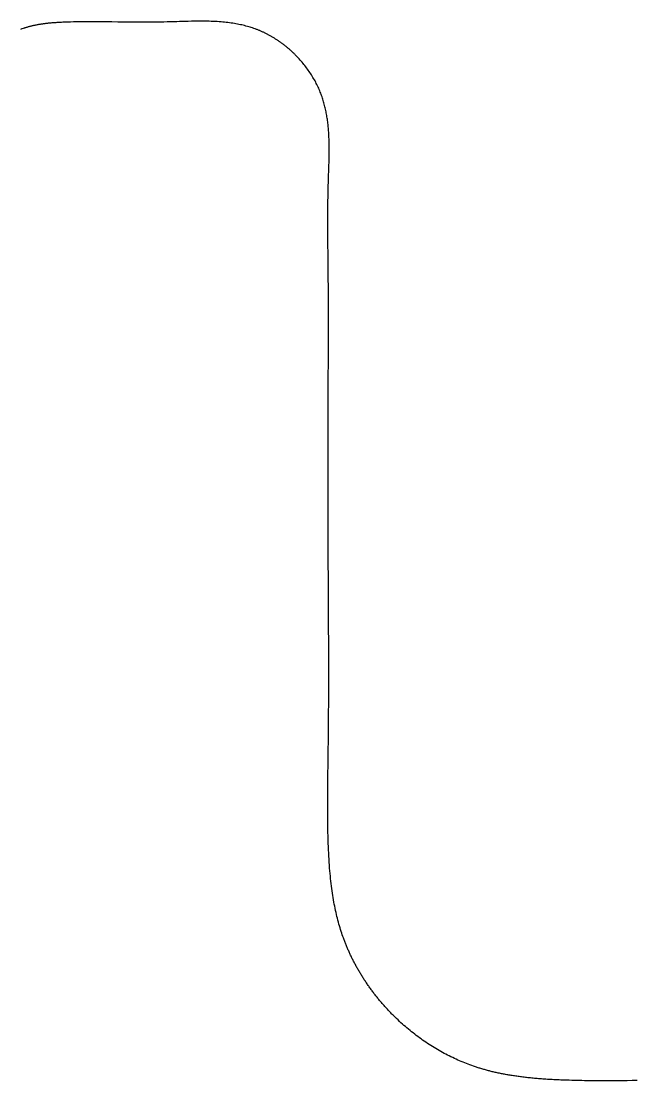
# Model space of a CAD drawing. Header units: millimetres. Extents: x -9 to 276, y -90 to 14.
# Drawn here: x 182.725 to 185.475, y 9.247 to 13.998 of the extents above; entities that cross this region are included whole.
import ezdxf

# ---------------------------------------------------------------- set-up
doc = ezdxf.new("R2010")
doc.units = ezdxf.units.MM
doc.layers.add('BLACK', color=7, linetype='CONTINUOUS')

msp = doc.modelspace()

# ---------------------------------------------------------------- linework, layer by layer
at = {"layer": 'BLACK', "linetype": 'Continuous'}
for p, q in [((182.73862, 13.966466), (182.73318, 13.964673)), ((182.739196, 13.966651), (182.73862, 13.966466)), ((182.741961, 13.967526), (182.739196, 13.966651)), ((182.744732, 13.968381), (182.741961, 13.967526)), ((182.747544, 13.969228), (182.744732, 13.968381)), ((182.750362, 13.970055), (182.747544, 13.969228)), ((182.753222, 13.970873), (182.750362, 13.970055)), ((182.756087, 13.971672), (182.753222, 13.970873)), ((182.758998, 13.972463), (182.756087, 13.971672)), ((182.761914, 13.973234), (182.758998, 13.972463)), ((182.764878, 13.973996), (182.761914, 13.973234)), ((182.767848, 13.974739), (182.764878, 13.973996)), ((182.770868, 13.975473), (182.767848, 13.974739)), ((182.773893, 13.976188), (182.770868, 13.975473)), ((182.776973, 13.976894), (182.773893, 13.976188)), ((182.780057, 13.977581), (182.776973, 13.976894)), ((182.783199, 13.978259), (182.780057, 13.977581)), ((182.786346, 13.978918), (182.783199, 13.978259)), ((182.789555, 13.979569), (182.786346, 13.978918)), ((182.792768, 13.9802), (182.789555, 13.979569)), ((182.796047, 13.980823), (182.792768, 13.9802)), ((182.799332, 13.981426), (182.796047, 13.980823)), ((182.802687, 13.982021), (182.799332, 13.981426)), ((182.806046, 13.982596), (182.802687, 13.982021)), ((182.809482, 13.983163), (182.806046, 13.982596)), ((182.812923, 13.983711), (182.809482, 13.983163)), ((182.816447, 13.98425), (182.812923, 13.983711)), ((182.819976, 13.98477), (182.816447, 13.98425)), ((182.823595, 13.985282), (182.819976, 13.98477)), ((182.827218, 13.985774), (182.823595, 13.985282)), ((182.830941, 13.986258), (182.827218, 13.985774)), ((182.834668, 13.986723), (182.830941, 13.986258)), ((182.838505, 13.98718), (182.834668, 13.986723)), ((182.842347, 13.987617), (182.838505, 13.98718)), ((182.846311, 13.988046), (182.842347, 13.987617)), ((182.85028, 13.988456), (182.846311, 13.988046)), ((182.854387, 13.988858), (182.85028, 13.988456)), ((182.858497, 13.98924), (182.854387, 13.988858)), ((182.862767, 13.989616), (182.858497, 13.98924)), ((182.86704, 13.989971), (182.862767, 13.989616)), ((182.871497, 13.99032), (182.86704, 13.989971)), ((182.875958, 13.990648), (182.871497, 13.99032)), ((182.880638, 13.990972), (182.875958, 13.990648)), ((182.885321, 13.991274), (182.880638, 13.990972)), ((182.890271, 13.991571), (182.885321, 13.991274)), ((182.895224, 13.991848), (182.890271, 13.991571)), ((182.900518, 13.992122), (182.895224, 13.991848)), ((182.905813, 13.992374), (182.900518, 13.992122)), ((182.911566, 13.992625), (182.905813, 13.992374)), ((182.917321, 13.992855), (182.911566, 13.992625)), ((182.923757, 13.993088), (182.917321, 13.992855)), ((182.930193, 13.993298), (182.923757, 13.993088)), ((182.937877, 13.993524), (182.930193, 13.993298)), ((182.945556, 13.993725), (182.937877, 13.993524)), ((182.958908, 13.994026), (182.945556, 13.993725)), ((182.972244, 13.994271), (182.958908, 13.994026)), ((182.985566, 13.994461), (182.972244, 13.994271)), ((182.998874, 13.994602), (182.985566, 13.994461)), ((183.01217, 13.994698), (182.998874, 13.994602)), ((183.025456, 13.994751), (183.01217, 13.994698)), ((183.038732, 13.994766), (183.025456, 13.994751)), ((183.052, 13.994747), (183.038732, 13.994766)), ((183.065261, 13.994697), (183.052, 13.994747)), ((183.078517, 13.994621), (183.065261, 13.994697)), ((183.091769, 13.994522), (183.078517, 13.994621)), ((183.105018, 13.994403), (183.091769, 13.994522)), ((183.131514, 13.994124), (183.105018, 13.994403)), ((183.158015, 13.993814), (183.131514, 13.994124)), ((183.180294, 13.993553), (183.158015, 13.993814)), ((183.210744, 13.993228), (183.180294, 13.993553)), ((183.235862, 13.993018), (183.210744, 13.993228)), ((183.258074, 13.992899), (183.235862, 13.993018)), ((183.278381, 13.992859), (183.258074, 13.992899)), ((183.297313, 13.992893), (183.278381, 13.992859)), ((183.315189, 13.992998), (183.297313, 13.992893)), ((183.332223, 13.993173), (183.315189, 13.992998)), ((183.348565, 13.993416), (183.332223, 13.993173)), ((183.364323, 13.993725), (183.348565, 13.993416)), ((183.378764, 13.994075), (183.364323, 13.993725)), ((183.393229, 13.994476), (183.378764, 13.994075)), ((183.407711, 13.99491), (183.393229, 13.994476)), ((183.422207, 13.995362), (183.407711, 13.99491)), ((183.43504, 13.995762), (183.422207, 13.995362)), ((183.455894, 13.996383), (183.43504, 13.995762)), ((183.472882, 13.996832), (183.455894, 13.996383)), ((183.487794, 13.997161), (183.472882, 13.996832)), ((183.501344, 13.997391), (183.487794, 13.997161)), ((183.513904, 13.997533), (183.501344, 13.997391)), ((183.525697, 13.997594), (183.513904, 13.997533)), ((183.536871, 13.997577), (183.525697, 13.997594)), ((183.547529, 13.997487), (183.536871, 13.997577)), ((183.557746, 13.997325), (183.547529, 13.997487)), ((183.56758, 13.997094), (183.557746, 13.997325)), ((183.577076, 13.996795), (183.56758, 13.997094)), ((183.58627, 13.996429), (183.577076, 13.996795)), ((183.595193, 13.995996), (183.58627, 13.996429)), ((183.603869, 13.995499), (183.595193, 13.995996)), ((183.612318, 13.994938), (183.603869, 13.995499)), ((183.620559, 13.994313), (183.612318, 13.994938)), ((183.628606, 13.993625), (183.620559, 13.994313)), ((183.636474, 13.992875), (183.628606, 13.993625)), ((183.644173, 13.992063), (183.636474, 13.992875)), ((183.651715, 13.991189), (183.644173, 13.992063)), ((183.659109, 13.990254), (183.651715, 13.991189)), ((183.666362, 13.989257), (183.659109, 13.990254)), ((183.673483, 13.988201), (183.666362, 13.989257)), ((183.680478, 13.987084), (183.673483, 13.988201)), ((183.687353, 13.985907), (183.680478, 13.987084)), ((183.694115, 13.984669), (183.687353, 13.985907)), ((183.700767, 13.983373), (183.694115, 13.984669)), ((183.707316, 13.982016), (183.700767, 13.983373)), ((183.713765, 13.9806), (183.707316, 13.982016)), ((183.720118, 13.979124), (183.713765, 13.9806)), ((183.72638, 13.977589), (183.720118, 13.979124)), ((183.732554, 13.975994), (183.72638, 13.977589)), ((183.738644, 13.97434), (183.732554, 13.975994)), ((183.744651, 13.972627), (183.738644, 13.97434)), ((183.75058, 13.970854), (183.744651, 13.972627)), ((183.756433, 13.969021), (183.75058, 13.970854)), ((183.762213, 13.967128), (183.756433, 13.969021)), ((183.767923, 13.965176), (183.762213, 13.967128)), ((182.72774, 13.962796), (182.7223, 13.960835)), ((182.73318, 13.964673), (182.72774, 13.962796)), ((183.773563, 13.963163), (183.767923, 13.965176)), ((183.779138, 13.96109), (183.773563, 13.963163)), ((183.78003, 13.960751), (183.779138, 13.96109)), ((183.782818, 13.959675), (183.78003, 13.960751)), ((183.785601, 13.95858), (183.782818, 13.959675)), ((183.788387, 13.957461), (183.785601, 13.95858)), ((183.791168, 13.956324), (183.788387, 13.957461)), ((183.793952, 13.955163), (183.791168, 13.956324)), ((183.79673, 13.953983), (183.793952, 13.955163)), ((183.799511, 13.95278), (183.79673, 13.953983)), ((183.802285, 13.951559), (183.799511, 13.95278)), ((183.805062, 13.950314), (183.802285, 13.951559)), ((183.807832, 13.94905), (183.805062, 13.950314)), ((183.810604, 13.947763), (183.807832, 13.94905)), ((183.813369, 13.946457), (183.810604, 13.947763)), ((183.816135, 13.945128), (183.813369, 13.946457)), ((183.818895, 13.94378), (183.816135, 13.945128)), ((183.821655, 13.94241), (183.818895, 13.94378)), ((183.824408, 13.941021), (183.821655, 13.94241)), ((183.827162, 13.939609), (183.824408, 13.941021)), ((183.829907, 13.938178), (183.827162, 13.939609)), ((183.832653, 13.936725), (183.829907, 13.938178)), ((183.835391, 13.935253), (183.832653, 13.936725)), ((183.838128, 13.933759), (183.835391, 13.935253)), ((183.840857, 13.932246), (183.838128, 13.933759)), ((183.843585, 13.930711), (183.840857, 13.932246)), ((183.846305, 13.929158), (183.843585, 13.930711)), ((183.849022, 13.927583), (183.846305, 13.929158)), ((183.851731, 13.92599), (183.849022, 13.927583)), ((183.854438, 13.924374), (183.851731, 13.92599)), ((183.857136, 13.922741), (183.854438, 13.924374)), ((183.859831, 13.921086), (183.857136, 13.922741)), ((183.862517, 13.919413), (183.859831, 13.921086)), ((183.865199, 13.917718), (183.862517, 13.919413)), ((183.867872, 13.916006), (183.865199, 13.917718)), ((183.870541, 13.914272), (183.867872, 13.916006)), ((183.873199, 13.912521), (183.870541, 13.914272)), ((183.875854, 13.910749), (183.873199, 13.912521)), ((183.878498, 13.90896), (183.875854, 13.910749)), ((183.881137, 13.90715), (183.878498, 13.90896)), ((183.883766, 13.905323), (183.881137, 13.90715)), ((183.886389, 13.903475), (183.883766, 13.905323)), ((183.889001, 13.90161), (183.886389, 13.903475)), ((183.891607, 13.899726), (183.889001, 13.90161)), ((183.894202, 13.897824), (183.891607, 13.899726)), ((183.89679, 13.895903), (183.894202, 13.897824)), ((183.899367, 13.893965), (183.89679, 13.895903)), ((183.901936, 13.892008), (183.899367, 13.893965)), ((183.904493, 13.890034), (183.901936, 13.892008)), ((183.907043, 13.888041), (183.904493, 13.890034)), ((183.909581, 13.886032), (183.907043, 13.888041)), ((183.912109, 13.884005), (183.909581, 13.886032)), ((183.914626, 13.881961), (183.912109, 13.884005)), ((183.917134, 13.8799), (183.914626, 13.881961)), ((183.919629, 13.877822), (183.917134, 13.8799)), ((183.922114, 13.875727), (183.919629, 13.877822)), ((183.924586, 13.873616), (183.922114, 13.875727)), ((183.927048, 13.871488), (183.924586, 13.873616)), ((183.929497, 13.869345), (183.927048, 13.871488)), ((183.931935, 13.867185), (183.929497, 13.869345)), ((183.93436, 13.865009), (183.931935, 13.867185)), ((183.936773, 13.862818), (183.93436, 13.865009)), ((183.939172, 13.860611), (183.936773, 13.862818)), ((183.941559, 13.858389), (183.939172, 13.860611)), ((183.943933, 13.856152), (183.941559, 13.858389)), ((183.946293, 13.8539), (183.943933, 13.856152)), ((183.94864, 13.851633), (183.946293, 13.8539)), ((183.950973, 13.849352), (183.94864, 13.851633)), ((183.953292, 13.847057), (183.950973, 13.849352)), ((183.957887, 13.842423), (183.953292, 13.847057)), ((183.962425, 13.837735), (183.957887, 13.842423)), ((183.966902, 13.832994), (183.962425, 13.837735)), ((183.971318, 13.828201), (183.966902, 13.832994)), ((183.975672, 13.823358), (183.971318, 13.828201)), ((183.979961, 13.818467), (183.975672, 13.823358)), ((183.984185, 13.81353), (183.979961, 13.818467)), ((183.988341, 13.808548), (183.984185, 13.81353)), ((183.99243, 13.803523), (183.988341, 13.808548)), ((183.996449, 13.798457), (183.99243, 13.803523)), ((184.000398, 13.793352), (183.996449, 13.798457)), ((184.004275, 13.788209), (184.000398, 13.793352)), ((184.008079, 13.78303), (184.004275, 13.788209)), ((184.011809, 13.777816), (184.008079, 13.78303)), ((184.015465, 13.772571), (184.011809, 13.777816)), ((184.019044, 13.767294), (184.015465, 13.772571)), ((184.022547, 13.761989), (184.019044, 13.767294)), ((184.025972, 13.756657), (184.022547, 13.761989)), ((184.029319, 13.751299), (184.025972, 13.756657)), ((184.032587, 13.745917), (184.029319, 13.751299)), ((184.035775, 13.740513), (184.032587, 13.745917)), ((184.038883, 13.735089), (184.035775, 13.740513)), ((184.04191, 13.729646), (184.038883, 13.735089)), ((184.044855, 13.724185), (184.04191, 13.729646)), ((184.047718, 13.718709), (184.044855, 13.724185)), ((184.050499, 13.713218), (184.047718, 13.718709)), ((184.053197, 13.707715), (184.050499, 13.713218)), ((184.055813, 13.702201), (184.053197, 13.707715)), ((184.058344, 13.696677), (184.055813, 13.702201)), ((184.060792, 13.691144), (184.058344, 13.696677)), ((184.063156, 13.685604), (184.060792, 13.691144)), ((184.065436, 13.680059), (184.063156, 13.685604)), ((184.067632, 13.674509), (184.065436, 13.680059)), ((184.069676, 13.669139), (184.067632, 13.674509)), ((184.071649, 13.663749), (184.069676, 13.669139)), ((184.073552, 13.658339), (184.071649, 13.663749)), ((184.075388, 13.652908), (184.073552, 13.658339)), ((184.077156, 13.647459), (184.075388, 13.652908)), ((184.078858, 13.64199), (184.077156, 13.647459)), ((184.080496, 13.636502), (184.078858, 13.64199)), ((184.082069, 13.630996), (184.080496, 13.636502)), ((184.08358, 13.625472), (184.082069, 13.630996)), ((184.08503, 13.61993), (184.08358, 13.625472)), ((184.086419, 13.61437), (184.08503, 13.61993)), ((184.087749, 13.608794), (184.086419, 13.61437)), ((184.089021, 13.6032), (184.087749, 13.608794)), ((184.090235, 13.597591), (184.089021, 13.6032)), ((184.091394, 13.591965), (184.090235, 13.597591)), ((184.092498, 13.586324), (184.091394, 13.591965)), ((184.093548, 13.580668), (184.092498, 13.586324)), ((184.094546, 13.574996), (184.093548, 13.580668)), ((184.095492, 13.56931), (184.094546, 13.574996)), ((184.096388, 13.563609), (184.095492, 13.56931)), ((184.097234, 13.557895), (184.096388, 13.563609)), ((184.098033, 13.552167), (184.097234, 13.557895)), ((184.098785, 13.546426), (184.098033, 13.552167)), ((184.09949, 13.540671), (184.098785, 13.546426)), ((184.100151, 13.534905), (184.09949, 13.540671)), ((184.100769, 13.529126), (184.100151, 13.534905)), ((184.101344, 13.523335), (184.100769, 13.529126)), ((184.101877, 13.517533), (184.101344, 13.523335)), ((184.102371, 13.511719), (184.101877, 13.517533)), ((184.102825, 13.505895), (184.102371, 13.511719)), ((184.103241, 13.50006), (184.102825, 13.505895)), ((184.10362, 13.494215), (184.103241, 13.50006)), ((184.103964, 13.48836), (184.10362, 13.494215)), ((184.104272, 13.482496), (184.103964, 13.48836)), ((184.104548, 13.476623), (184.104272, 13.482496)), ((184.104791, 13.470741), (184.104548, 13.476623)), ((184.105002, 13.464851), (184.104791, 13.470741)), ((184.105184, 13.458952), (184.105002, 13.464851)), ((184.105336, 13.453046), (184.105184, 13.458952)), ((184.10546, 13.447133), (184.105336, 13.453046)), ((184.105558, 13.441212), (184.10546, 13.447133)), ((184.105414, 13.38767), (184.105584, 13.399602)), ((184.10563, 13.435285), (184.105558, 13.441212)), ((184.105584, 13.399602), (184.105683, 13.411517)), ((184.105677, 13.429352), (184.10563, 13.435285)), ((184.105701, 13.423412), (184.105677, 13.429352)), ((184.105683, 13.411517), (184.105702, 13.417467)), ((184.105702, 13.417467), (184.105701, 13.423412)), ((184.104198, 13.339828), (184.104564, 13.3518)), ((184.104564, 13.3518), (184.104895, 13.363766)), ((184.104895, 13.363766), (184.105181, 13.375724)), ((184.105181, 13.375724), (184.105414, 13.38767)), ((184.102042, 13.276897), (184.102975, 13.303904)), ((184.102975, 13.303904), (184.103805, 13.327853)), ((184.103805, 13.327853), (184.104198, 13.339828)), ((184.101156, 13.247889), (184.101459, 13.258501)), ((184.101459, 13.258501), (184.102042, 13.276897)), ((184.100017, 13.195004), (184.100197, 13.205559)), ((184.100197, 13.205559), (184.100401, 13.216125)), ((184.100401, 13.216125), (184.100628, 13.226701)), ((184.100628, 13.226701), (184.100879, 13.237289)), ((184.100879, 13.237289), (184.101156, 13.247889)), ((184.099507, 13.15288), (184.099721, 13.173923)), ((184.099721, 13.173923), (184.099859, 13.184459)), ((184.099859, 13.184459), (184.100017, 13.195004)), ((184.099284, 13.089944), (184.099295, 13.110893)), ((184.099295, 13.110893), (184.099367, 13.131871)), ((184.099367, 13.131871), (184.099507, 13.15288)), ((184.099327, 13.069019), (184.099284, 13.089944)), ((184.099417, 13.048116), (184.099327, 13.069019)), ((184.099548, 13.027231), (184.099417, 13.048116)), ((184.099713, 13.006362), (184.099548, 13.027231)), ((184.099905, 12.985505), (184.099713, 13.006362)), ((184.100117, 12.964657), (184.099905, 12.985505)), ((184.100575, 12.922977), (184.100117, 12.964657)), ((184.101125, 12.87253), (184.100575, 12.922977)), ((184.101458, 12.837246), (184.101125, 12.87253)), ((184.101641, 12.813554), (184.101458, 12.837246)), ((184.10179, 12.789846), (184.101641, 12.813554)), ((184.101908, 12.766123), (184.10179, 12.789846)), ((184.101997, 12.742387), (184.101908, 12.766123)), ((184.102059, 12.718638), (184.101997, 12.742387)), ((184.102096, 12.694878), (184.102059, 12.718638)), ((184.102111, 12.671109), (184.102096, 12.694878)), ((184.102043, 12.59975), (184.102105, 12.64733)), ((184.102105, 12.64733), (184.102111, 12.671109)), ((184.101927, 12.552149), (184.102043, 12.59975)), ((184.101775, 12.504535), (184.101927, 12.552149)), ((184.101605, 12.456918), (184.101775, 12.504535)), ((184.101458, 12.415991), (184.101605, 12.456918)), ((184.101457, 11.573482), (184.101458, 12.415991)), ((184.10179, 11.498512), (184.101457, 11.573482)), ((184.102155, 11.423528), (184.10179, 11.498512)), ((184.102425, 11.368446), (184.102155, 11.423528)), ((184.102821, 11.281356), (184.102425, 11.368446)), ((184.103087, 11.210256), (184.102821, 11.281356)), ((184.103256, 11.147744), (184.103087, 11.210256)), ((184.103341, 11.090842), (184.103256, 11.147744)), ((184.103348, 11.038), (184.103341, 11.090842)), ((184.103282, 10.988284), (184.103348, 11.038)), ((184.103145, 10.94108), (184.103282, 10.988284)), ((184.10294, 10.895959), (184.103145, 10.94108)), ((184.102668, 10.852604), (184.10294, 10.895959)), ((184.102329, 10.810773), (184.102668, 10.852604)), ((184.101925, 10.77028), (184.102329, 10.810773)), ((184.101456, 10.730972), (184.101925, 10.77028)), ((184.100559, 10.666992), (184.101021, 10.69898)), ((184.101021, 10.69898), (184.101456, 10.730972)), ((184.099871, 10.618811), (184.100559, 10.666992)), ((184.099429, 10.584247), (184.099871, 10.618811)), ((184.098894, 10.52789), (184.099112, 10.554578)), ((184.099112, 10.554578), (184.099429, 10.584247)), ((184.098714, 10.480211), (184.098764, 10.503274)), ((184.098764, 10.503274), (184.098894, 10.52789)), ((184.098741, 10.45837), (184.098714, 10.480211)), ((184.09884, 10.437527), (184.098741, 10.45837)), ((184.099011, 10.417519), (184.09884, 10.437527)), ((184.099252, 10.398224), (184.099011, 10.417519)), ((184.09956, 10.379547), (184.099252, 10.398224)), ((184.099937, 10.361414), (184.09956, 10.379547)), ((184.10038, 10.343764), (184.099937, 10.361414)), ((184.100889, 10.326546), (184.10038, 10.343764)), ((184.101464, 10.309718), (184.100889, 10.326546)), ((184.101871, 10.299027), (184.101464, 10.309718)), ((184.102522, 10.283538), (184.101871, 10.299027)), ((184.103222, 10.268683), (184.102522, 10.283538)), ((184.103972, 10.254376), (184.103222, 10.268683)), ((184.104773, 10.240548), (184.103972, 10.254376)), ((184.105626, 10.227145), (184.104773, 10.240548)), ((184.106531, 10.214124), (184.105626, 10.227145)), ((184.107489, 10.20145), (184.106531, 10.214124)), ((184.1085, 10.189091), (184.107489, 10.20145)), ((184.109566, 10.177022), (184.1085, 10.189091)), ((184.110685, 10.165222), (184.109566, 10.177022)), ((184.111859, 10.153672), (184.110685, 10.165222)), ((184.113087, 10.142355), (184.111859, 10.153672)), ((184.114369, 10.131256), (184.113087, 10.142355)), ((184.115706, 10.120363), (184.114369, 10.131256)), ((184.117098, 10.109665), (184.115706, 10.120363)), ((184.118545, 10.09915), (184.117098, 10.109665)), ((184.120046, 10.08881), (184.118545, 10.09915)), ((184.121603, 10.078637), (184.120046, 10.08881)), ((184.123214, 10.068622), (184.121603, 10.078637)), ((184.12488, 10.058759), (184.123214, 10.068622)), ((184.126602, 10.049042), (184.12488, 10.058759)), ((184.128378, 10.039464), (184.126602, 10.049042)), ((184.130209, 10.030019), (184.128378, 10.039464)), ((184.132096, 10.020704), (184.130209, 10.030019)), ((184.134037, 10.011513), (184.132096, 10.020704)), ((184.136034, 10.002442), (184.134037, 10.011513)), ((184.138085, 9.993487), (184.136034, 10.002442)), ((184.140192, 9.984644), (184.138085, 9.993487)), ((184.142354, 9.975909), (184.140192, 9.984644)), ((184.144571, 9.967279), (184.142354, 9.975909)), ((184.146844, 9.958751), (184.144571, 9.967279)), ((184.149171, 9.950322), (184.146844, 9.958751)), ((184.151554, 9.941989), (184.149171, 9.950322)), ((184.153993, 9.93375), (184.151554, 9.941989)), ((184.156487, 9.925601), (184.153993, 9.93375)), ((184.159037, 9.917541), (184.156487, 9.925601)), ((184.161642, 9.909567), (184.159037, 9.917541)), ((184.164303, 9.901676), (184.161642, 9.909567)), ((184.16702, 9.893868), (184.164303, 9.901676)), ((184.169219, 9.887719), (184.16702, 9.893868)), ((184.170642, 9.883817), (184.169219, 9.887719)), ((184.172084, 9.879921), (184.170642, 9.883817)), ((184.173549, 9.876023), (184.172084, 9.879921)), ((184.175032, 9.872131), (184.173549, 9.876023)), ((184.176538, 9.868237), (184.175032, 9.872131)), ((184.178063, 9.864349), (184.176538, 9.868237)), ((184.17961, 9.86046), (184.178063, 9.864349)), ((184.181176, 9.856576), (184.17961, 9.86046)), ((184.182765, 9.852692), (184.181176, 9.856576)), ((184.184372, 9.848813), (184.182765, 9.852692)), ((184.186002, 9.844934), (184.184372, 9.848813)), ((184.18765, 9.841061), (184.186002, 9.844934)), ((184.189321, 9.837188), (184.18765, 9.841061)), ((184.19101, 9.833321), (184.189321, 9.837188)), ((184.192722, 9.829454), (184.19101, 9.833321)), ((184.194453, 9.825593), (184.192722, 9.829454)), ((184.196205, 9.821733), (184.194453, 9.825593)), ((184.197977, 9.817879), (184.196205, 9.821733)), ((184.19977, 9.814026), (184.197977, 9.817879)), ((184.201582, 9.81018), (184.19977, 9.814026)), ((184.203417, 9.806334), (184.201582, 9.81018)), ((184.205269, 9.802496), (184.203417, 9.806334)), ((184.207144, 9.798658), (184.205269, 9.802496)), ((184.209037, 9.794828), (184.207144, 9.798658)), ((184.210953, 9.790999), (184.209037, 9.794828)), ((184.212886, 9.787179), (184.210953, 9.790999)), ((184.214842, 9.783359), (184.212886, 9.787179)), ((184.216816, 9.779547), (184.214842, 9.783359)), ((184.218811, 9.775737), (184.216816, 9.779547)), ((184.220825, 9.771936), (184.218811, 9.775737)), ((184.222861, 9.768136), (184.220825, 9.771936)), ((184.224914, 9.764345), (184.222861, 9.768136)), ((184.22699, 9.760555), (184.224914, 9.764345)), ((184.229083, 9.756775), (184.22699, 9.760555)), ((184.231198, 9.752997), (184.229083, 9.756775)), ((184.233331, 9.749228), (184.231198, 9.752997)), ((184.235485, 9.745463), (184.233331, 9.749228)), ((184.237657, 9.741706), (184.235485, 9.745463)), ((184.239851, 9.737952), (184.237657, 9.741706)), ((184.242062, 9.734208), (184.239851, 9.737952)), ((184.244294, 9.730467), (184.242062, 9.734208)), ((184.246544, 9.726736), (184.244294, 9.730467)), ((184.248815, 9.723008), (184.246544, 9.726736)), ((184.251104, 9.719291), (184.248815, 9.723008)), ((184.253414, 9.715577), (184.251104, 9.719291)), ((184.25574, 9.711874), (184.253414, 9.715577)), ((184.258088, 9.708175), (184.25574, 9.711874)), ((184.260453, 9.704487), (184.258088, 9.708175)), ((184.262839, 9.700803), (184.260453, 9.704487)), ((184.265242, 9.69713), (184.262839, 9.700803)), ((184.267665, 9.693462), (184.265242, 9.69713)), ((184.270105, 9.689804), (184.267665, 9.693462)), ((184.272566, 9.686152), (184.270105, 9.689804)), ((184.275043, 9.682511), (184.272566, 9.686152)), ((184.277541, 9.678876), (184.275043, 9.682511)), ((184.280055, 9.675252), (184.277541, 9.678876)), ((184.282589, 9.671635), (184.280055, 9.675252)), ((184.28514, 9.668028), (184.282589, 9.671635)), ((184.287711, 9.664428), (184.28514, 9.668028)), ((184.290298, 9.66084), (184.287711, 9.664428)), ((184.292905, 9.657259), (184.290298, 9.66084)), ((184.295528, 9.653689), (184.292905, 9.657259)), ((184.298171, 9.650127), (184.295528, 9.653689)), ((184.300829, 9.646577), (184.298171, 9.650127)), ((184.303507, 9.643034), (184.300829, 9.646577)), ((184.306201, 9.639504), (184.303507, 9.643034)), ((184.308913, 9.635982), (184.306201, 9.639504)), ((184.311642, 9.632471), (184.308913, 9.635982)), ((184.314389, 9.62897), (184.311642, 9.632471)), ((184.317152, 9.625481), (184.314389, 9.62897)), ((184.319934, 9.622001), (184.317152, 9.625481)), ((184.322731, 9.618533), (184.319934, 9.622001)), ((184.325546, 9.615075), (184.322731, 9.618533)), ((184.328377, 9.611629), (184.325546, 9.615075)), ((184.331225, 9.608194), (184.328377, 9.611629)), ((184.334089, 9.60477), (184.331225, 9.608194)), ((184.33697, 9.601358), (184.334089, 9.60477)), ((184.339867, 9.597958), (184.33697, 9.601358)), ((184.342781, 9.594569), (184.339867, 9.597958)), ((184.34571, 9.591193), (184.342781, 9.594569)), ((184.348656, 9.587828), (184.34571, 9.591193)), ((184.351617, 9.584477), (184.348656, 9.587828)), ((184.354594, 9.581137), (184.351617, 9.584477)), ((184.357586, 9.57781), (184.354594, 9.581137)), ((184.360595, 9.574495), (184.357586, 9.57781)), ((184.363618, 9.571194), (184.360595, 9.574495)), ((184.366657, 9.567905), (184.363618, 9.571194)), ((184.369711, 9.564629), (184.366657, 9.567905)), ((184.37278, 9.561367), (184.369711, 9.564629)), ((184.375864, 9.558118), (184.37278, 9.561367)), ((184.378963, 9.554882), (184.375864, 9.558118)), ((184.382077, 9.55166), (184.378963, 9.554882)), ((184.385205, 9.548451), (184.382077, 9.55166)), ((184.388347, 9.545257), (184.385205, 9.548451)), ((184.391504, 9.542077), (184.388347, 9.545257)), ((184.394675, 9.53891), (184.391504, 9.542077)), ((184.401058, 9.53262), (184.394675, 9.53891)), ((184.407497, 9.526388), (184.401058, 9.53262)), ((184.41399, 9.520216), (184.407497, 9.526388)), ((184.420536, 9.514103), (184.41399, 9.520216)), ((184.427134, 9.508051), (184.420536, 9.514103)), ((184.433783, 9.502061), (184.427134, 9.508051)), ((184.440481, 9.496133), (184.433783, 9.502061)), ((184.447228, 9.49027), (184.440481, 9.496133)), ((184.454023, 9.48447), (184.447228, 9.49027)), ((184.460864, 9.478737), (184.454023, 9.48447)), ((184.46775, 9.47307), (184.460864, 9.478737)), ((184.474681, 9.467469), (184.46775, 9.47307)), ((184.481654, 9.461937), (184.474681, 9.467469)), ((184.48867, 9.456474), (184.481654, 9.461937)), ((184.495726, 9.45108), (184.48867, 9.456474)), ((184.502822, 9.445756), (184.495726, 9.45108)), ((184.509956, 9.440503), (184.502822, 9.445756)), ((184.517128, 9.435322), (184.509956, 9.440503)), ((184.524336, 9.430213), (184.517128, 9.435322)), ((184.531579, 9.425177), (184.524336, 9.430213)), ((184.538856, 9.420215), (184.531579, 9.425177)), ((184.546165, 9.415327), (184.538856, 9.420215)), ((184.553507, 9.410514), (184.546165, 9.415327)), ((184.560879, 9.405777), (184.553507, 9.410514)), ((184.568281, 9.401115), (184.560879, 9.405777)), ((184.57571, 9.39653), (184.568281, 9.401115)), ((184.583168, 9.392021), (184.57571, 9.39653)), ((184.590651, 9.387591), (184.583168, 9.392021)), ((184.598159, 9.383238), (184.590651, 9.387591)), ((184.605691, 9.378963), (184.598159, 9.383238)), ((184.613247, 9.374767), (184.605691, 9.378963)), ((184.620824, 9.37065), (184.613247, 9.374767)), ((184.628422, 9.366613), (184.620824, 9.37065)), ((184.636039, 9.362656), (184.628422, 9.366613)), ((184.643676, 9.358778), (184.636039, 9.362656)), ((184.65133, 9.354981), (184.643676, 9.358778)), ((184.659001, 9.351265), (184.65133, 9.354981)), ((184.666687, 9.34763), (184.659001, 9.351265)), ((184.674389, 9.344076), (184.666687, 9.34763)), ((184.682104, 9.340603), (184.674389, 9.344076)), ((184.689832, 9.337212), (184.682104, 9.340603)), ((184.697573, 9.333903), (184.689832, 9.337212)), ((184.705324, 9.330676), (184.697573, 9.333903)), ((184.713085, 9.327531), (184.705324, 9.330676)), ((184.720856, 9.324468), (184.713085, 9.327531)), ((184.728635, 9.321488), (184.720856, 9.324468)), ((184.736421, 9.31859), (184.728635, 9.321488)), ((184.744215, 9.315775), (184.736421, 9.31859)), ((184.752014, 9.313042), (184.744215, 9.315775)), ((184.757217, 9.311266), (184.752014, 9.313042)), ((184.761184, 9.309937), (184.757217, 9.311266)), ((184.765155, 9.308627), (184.761184, 9.309937)), ((184.769165, 9.307326), (184.765155, 9.308627)), ((184.77318, 9.306045), (184.769165, 9.307326)), ((184.777234, 9.304772), (184.77318, 9.306045)), ((184.781294, 9.303519), (184.777234, 9.304772)), ((184.785394, 9.302274), (184.781294, 9.303519)), ((184.7895, 9.301049), (184.785394, 9.302274)), ((184.793648, 9.299832), (184.7895, 9.301049)), ((184.797801, 9.298635), (184.793648, 9.299832)), ((184.801997, 9.297447), (184.797801, 9.298635)), ((184.806199, 9.296278), (184.801997, 9.297447)), ((184.810446, 9.295117), (184.806199, 9.296278)), ((184.814698, 9.293976), (184.810446, 9.295117)), ((184.818997, 9.292843), (184.814698, 9.293976)), ((184.823301, 9.29173), (184.818997, 9.292843)), ((184.827654, 9.290626), (184.823301, 9.29173)), ((184.832012, 9.28954), (184.827654, 9.290626)), ((184.83642, 9.288464), (184.832012, 9.28954)), ((184.840834, 9.287406), (184.83642, 9.288464)), ((184.8453, 9.286357), (184.840834, 9.287406)), ((184.849771, 9.285328), (184.8453, 9.286357)), ((184.854297, 9.284307), (184.849771, 9.285328)), ((184.858829, 9.283305), (184.854297, 9.284307)), ((184.863416, 9.282312), (184.858829, 9.283305)), ((184.86801, 9.281338), (184.863416, 9.282312)), ((184.872662, 9.280373), (184.86801, 9.281338)), ((184.87732, 9.279427), (184.872662, 9.280373)), ((184.88204, 9.278489), (184.87732, 9.279427)), ((184.886765, 9.277571), (184.88204, 9.278489)), ((184.891555, 9.276661), (184.886765, 9.277571)), ((184.89635, 9.275771), (184.891555, 9.276661)), ((184.901214, 9.274888), (184.89635, 9.275771)), ((184.906082, 9.274026), (184.901214, 9.274888)), ((184.911022, 9.273171), (184.906082, 9.274026)), ((184.915967, 9.272336), (184.911022, 9.273171)), ((184.920987, 9.27151), (184.915967, 9.272336)), ((184.926013, 9.270703), (184.920987, 9.27151)), ((184.931118, 9.269903), (184.926013, 9.270703)), ((184.936227, 9.269124), (184.931118, 9.269903)), ((184.941421, 9.268353), (184.936227, 9.269124)), ((184.94662, 9.267601), (184.941421, 9.268353)), ((184.951907, 9.266857), (184.94662, 9.267601)), ((184.9572, 9.266133), (184.951907, 9.266857)), ((184.962587, 9.265417), (184.9572, 9.266133)), ((184.967979, 9.264721), (184.962587, 9.265417)), ((184.973472, 9.264032), (184.967979, 9.264721)), ((184.978969, 9.263363), (184.973472, 9.264032)), ((184.984575, 9.262702), (184.978969, 9.263363)), ((184.990185, 9.262061), (184.984575, 9.262702)), ((184.995911, 9.261427), (184.990185, 9.262061)), ((185.001642, 9.260814), (184.995911, 9.261427)), ((185.007497, 9.260207), (185.001642, 9.260814)), ((185.013357, 9.259621), (185.007497, 9.260207)), ((185.019353, 9.259042), (185.013357, 9.259621)), ((185.025353, 9.258483), (185.019353, 9.259042)), ((185.031501, 9.257932), (185.025353, 9.258483)), ((185.037653, 9.2574), (185.031501, 9.257932)), ((185.043968, 9.256875), (185.037653, 9.2574)), ((185.050286, 9.256371), (185.043968, 9.256875)), ((185.056785, 9.255873), (185.050286, 9.256371)), ((185.063287, 9.255395), (185.056785, 9.255873)), ((185.069989, 9.254924), (185.063287, 9.255395)), ((185.076695, 9.254473), (185.069989, 9.254924)), ((185.083627, 9.254028), (185.076695, 9.254473)), ((185.090563, 9.253603), (185.083627, 9.254028)), ((185.097757, 9.253184), (185.090563, 9.253603)), ((185.104954, 9.252785), (185.097757, 9.253184)), ((185.112452, 9.252391), (185.104954, 9.252785)), ((185.119952, 9.252018), (185.112452, 9.252391)), ((185.127809, 9.251648), (185.119952, 9.252018)), ((185.135667, 9.2513), (185.127809, 9.251648)), ((185.14396, 9.250953), (185.135667, 9.2513)), ((185.152255, 9.250628), (185.14396, 9.250953)), ((185.161098, 9.250303), (185.152255, 9.250628)), ((185.169943, 9.25), (185.161098, 9.250303)), ((185.181245, 9.249642), (185.169943, 9.25)), ((185.192548, 9.249315), (185.181245, 9.249642)), ((185.203851, 9.249019), (185.192548, 9.249315)), ((185.215154, 9.248752), (185.203851, 9.249019)), ((185.226457, 9.248514), (185.215154, 9.248752)), ((185.23776, 9.248304), (185.226457, 9.248514)), ((185.249064, 9.24812), (185.23776, 9.248304)), ((185.260368, 9.247962), (185.249064, 9.24812)), ((185.271671, 9.247828), (185.260368, 9.247962)), ((185.282975, 9.247718), (185.271671, 9.247828)), ((185.29428, 9.24763), (185.282975, 9.247718)), ((185.305584, 9.247563), (185.29428, 9.24763)), ((185.328193, 9.247491), (185.305584, 9.247563)), ((185.350802, 9.247492), (185.328193, 9.247491)), ((185.373412, 9.247558), (185.350802, 9.247492)), ((185.396023, 9.247682), (185.373412, 9.247558)), ((185.418633, 9.247854), (185.396023, 9.247682)), ((185.441244, 9.248068), (185.418633, 9.247854)), ((185.463855, 9.248314), (185.441244, 9.248068)), ((185.486467, 9.248584), (185.463855, 9.248314))]:
    msp.add_line(p, q, dxfattribs=at)

doc.saveas('drawing.dxf')
